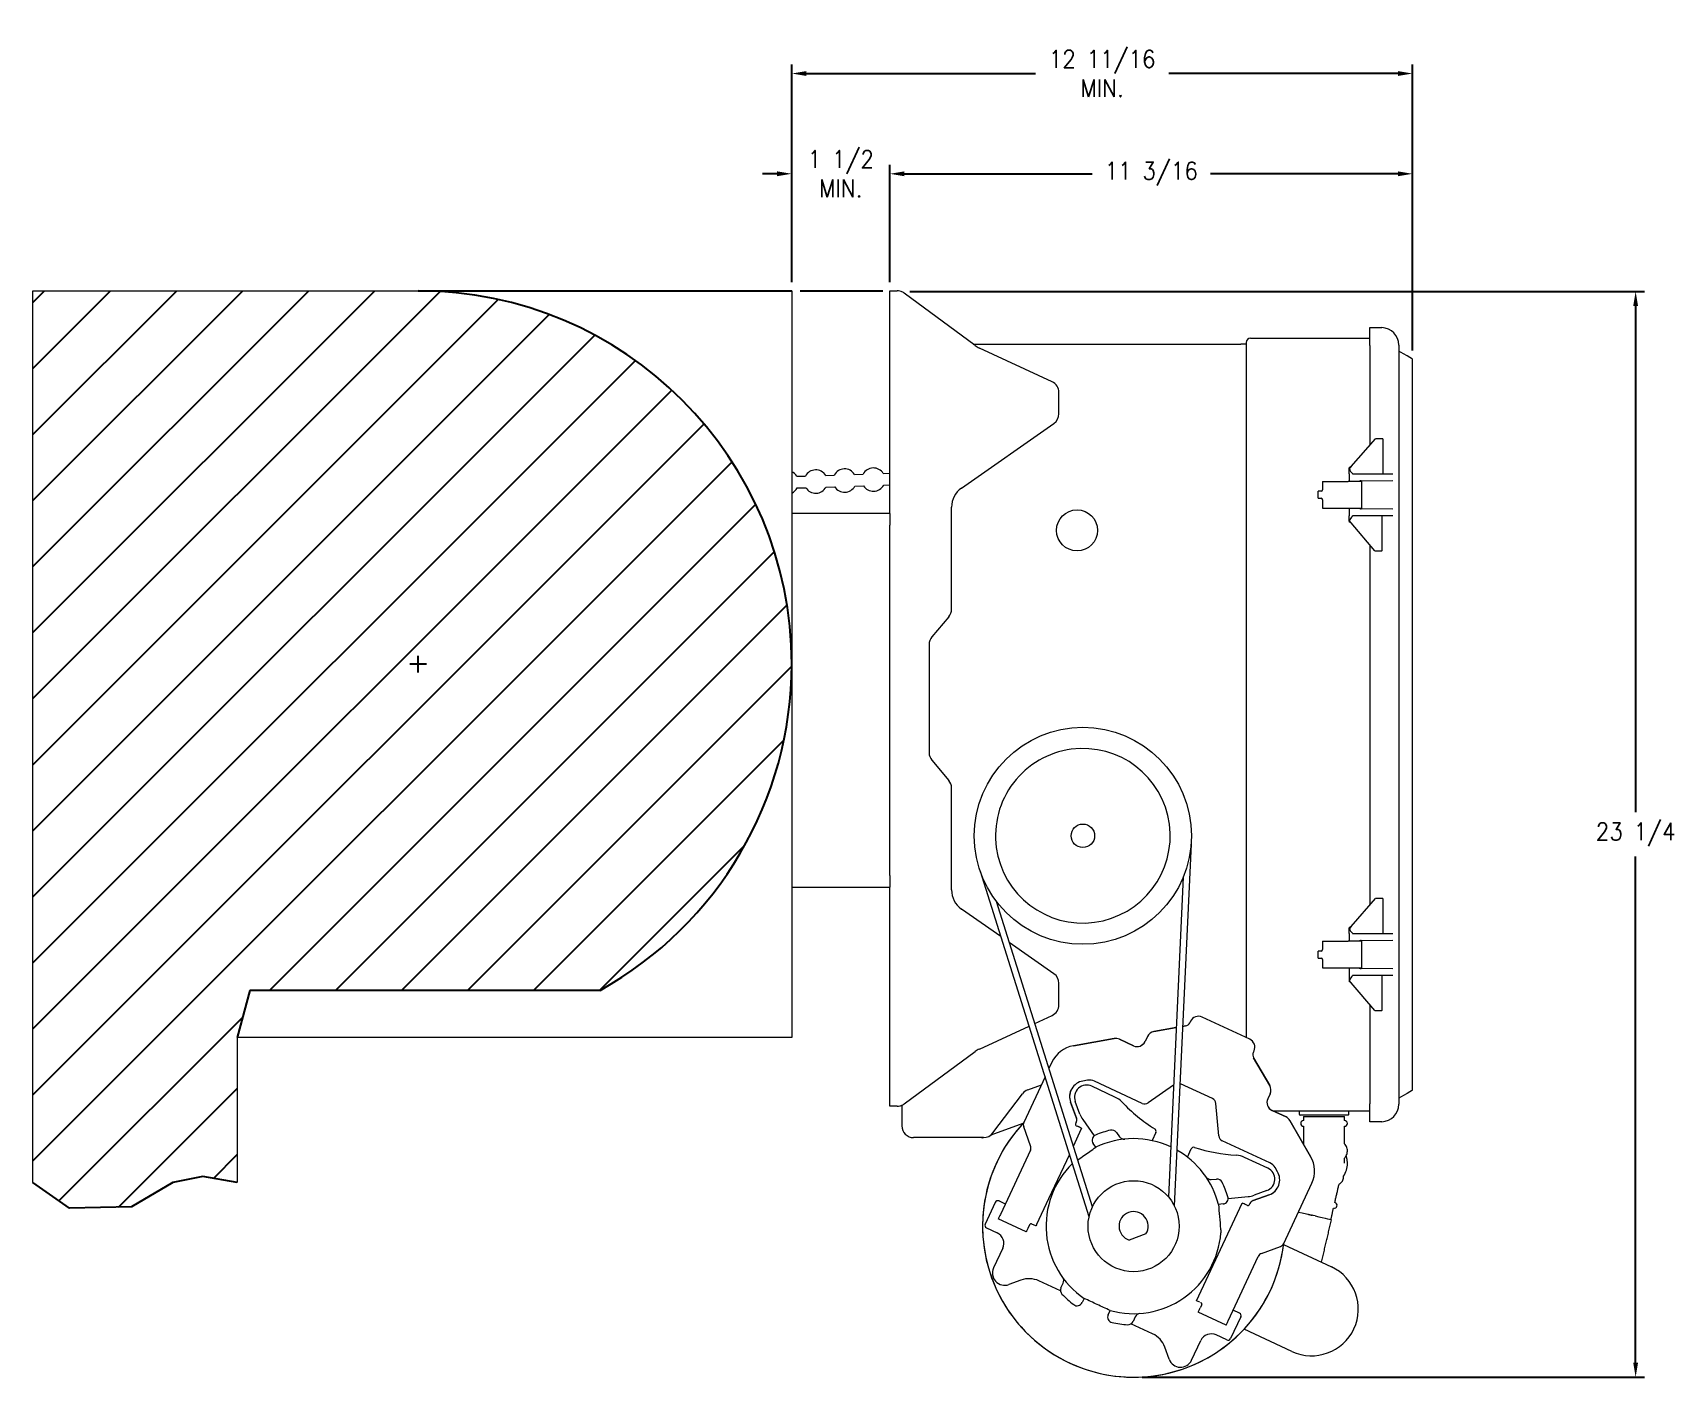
# Model space of a CAD drawing. Extents: x 7.5 to 42.7, y 10.9 to 39.7.
import ezdxf

# ---------------------------------------------------------------- set-up
doc = ezdxf.new("R2010")
doc.units = 0
doc.header["$LTSCALE"] = 0.5
doc.header["$MEASUREMENT"] = 0
doc.layers.get('Defpoints').update_dxf_attribs({"linetype": 'CONTINUOUS'})
doc.layers.add('DIM', color=1, linetype='CONTINUOUS')
doc.layers.add('OBJ', color=3, linetype='CONTINUOUS')
doc.styles.add('ROMANS', font='romans.shx', dxfattribs={"width": 0.9, "height": 0.375})
doc.dimstyles.new('GENIE', dxfattribs={"dimscale": 2, "dimtxt": 0.25, "dimasz": 0.156, "dimexe": 0.095, "dimexo": 0.0925, "dimgap": 0.095, "dimtad": 0, "dimtih": 1, "dimtoh": 1, "dimdec": 5, "dimzin": 4, "dimdsep": 46, "dimlunit": 5, "dimtxsty": 'ROMANS', "dimcen": 0.09, "dimadec": 0, "dimazin": 0, "dimtfac": 1, "dimtdec": 5, "dimtofl": 0, "dimtmove": 0, "dimatfit": 3, "dimfxl": 0, "dimfrac": 2, "dimtolj": 1, "dimtzin": 4, "dimarcsym": 0})

# ---------------------------------------------------------------- blocks, each defined once
blk = doc.blocks.new('*D2')
at = {"layer": 'Defpoints', "color": 0}
for p in [(37.055, 36.638), (25.862, 34.131), (37.055, 32.668)]:
    blk.add_point(p, dxfattribs=at)
at = {"layer": 'DIM', "color": 0, "lineweight": -2}
for p, q in [((25.862, 34.316), (25.862, 36.828)), ((26.174, 36.638), (30.192, 36.638)), ((36.743, 36.638), (32.726, 36.638)), ((37.055, 32.853), (37.055, 36.828))]:
    blk.add_line(p, q, dxfattribs=at)
at = {"layer": 'DIM', "color": 0}
for points in [[(26.174, 36.69), (26.174, 36.586), (25.862, 36.638)], [(36.743, 36.69), (36.743, 36.586), (37.055, 36.638)]]:
    blk.add_solid(points, dxfattribs=at)
at = {"layer": 'DIM', "color": 0, "insert": (31.459, 36.638), "char_height": 0.375, "attachment_point": 5, "style": 'ROMANS'}
blk.add_mtext('\\A1;11 3/16', dxfattribs=at)
blk = doc.blocks.new('*D3')
at = {"layer": 'Defpoints', "color": 0}
for p in [(23.76, 36.638), (23.76, 34.131), (25.862, 34.131)]:
    blk.add_point(p, dxfattribs=at)
at = {"layer": 'DIM', "color": 0, "lineweight": -2}
for p, q in [((23.448, 36.638), (23.136, 36.638)), ((23.76, 34.316), (23.76, 36.828)), ((25.862, 34.316), (25.862, 36.828)), ((26.174, 36.638), (26.486, 36.638))]:
    blk.add_line(p, q, dxfattribs=at)
at = {"layer": 'DIM', "color": 0}
for points in [[(23.448, 36.69), (23.448, 36.586), (23.76, 36.638)], [(26.174, 36.69), (26.174, 36.586), (25.862, 36.638)]]:
    blk.add_solid(points, dxfattribs=at)
at = {"layer": 'DIM', "color": 0, "insert": (24.811, 36.638), "char_height": 0.375, "attachment_point": 5, "style": 'ROMANS'}
blk.add_mtext('\\A1;1 1/2\\PMIN.', dxfattribs=at)
blk = doc.blocks.new('*D4')
at = {"layer": 'Defpoints', "color": 0}
for p in [(37.055, 38.786), (23.76, 34.131), (37.055, 32.668)]:
    blk.add_point(p, dxfattribs=at)
at = {"layer": 'DIM', "color": 0, "lineweight": -2}
for p, q in [((23.76, 34.316), (23.76, 38.976)), ((24.072, 38.786), (28.98, 38.786)), ((36.743, 38.786), (31.835, 38.786)), ((37.055, 32.853), (37.055, 38.976))]:
    blk.add_line(p, q, dxfattribs=at)
at = {"layer": 'DIM', "color": 0}
for points in [[(24.072, 38.838), (24.072, 38.734), (23.76, 38.786)], [(36.743, 38.838), (36.743, 38.734), (37.055, 38.786)]]:
    blk.add_solid(points, dxfattribs=at)
at = {"layer": 'DIM', "color": 0, "insert": (30.407, 38.786), "char_height": 0.375, "attachment_point": 5, "style": 'ROMANS'}
blk.add_mtext('\\A1;12 11/16\\PMIN.', dxfattribs=at)
blk = doc.blocks.new('*D5')
at = {"layer": 'Defpoints', "color": 0}
for p in [(26.102, 34.117), (31.082, 10.857), (41.832, 10.857)]:
    blk.add_point(p, dxfattribs=at)
at = {"layer": 'DIM', "color": 0, "lineweight": -2}
for p, q in [((26.287, 34.117), (42.022, 34.117)), ((41.832, 33.805), (41.832, 22.963)), ((41.832, 11.169), (41.832, 22.012)), ((31.267, 10.857), (42.022, 10.857))]:
    blk.add_line(p, q, dxfattribs=at)
at = {"layer": 'DIM', "color": 0}
for points in [[(41.78, 33.805), (41.884, 33.805), (41.832, 34.117)], [(41.78, 11.169), (41.884, 11.169), (41.832, 10.857)]]:
    blk.add_solid(points, dxfattribs=at)
at = {"layer": 'DIM', "color": 0, "insert": (41.832, 22.487), "char_height": 0.375, "attachment_point": 5, "style": 'ROMANS'}
blk.add_mtext('\\A1;23 1/4', dxfattribs=at)

msp = doc.modelspace()

# ---------------------------------------------------------------- hatches: boundary and pattern name
at = {"layer": 'DIM'}
h = msp.add_hatch(dxfattribs=at)
h.set_pattern_fill('ANSI31', color=256, scale=8, style=0)
h.set_pattern_definition([(45, (25.4799, -44.3176), (-0.707107, 0.707107), [])])
edge = h.paths.add_edge_path()
edge.add_arc((15.75996, 26.131093), 8.000002, 0, 90)
edge.add_line((15.75996, 34.131094), (7.50996, 34.131094))
edge.add_line((7.50996, 34.131094), (7.50996, 15.027539))
edge.add_line((7.50996, 15.027539), (8.292431, 14.475434))
edge.add_line((8.292431, 14.475434), (9.624375, 14.507891))
edge.add_line((9.624375, 14.507891), (10.50996, 15.027539))
edge.add_line((10.50996, 15.027539), (11.151238, 15.157037))
edge.add_line((11.151238, 15.157037), (11.88496, 15.027539))
edge.add_line((11.88496, 15.027539), (11.88496, 18.131091))
edge.add_line((11.88496, 18.131091), (12.156601, 19.144869))
edge.add_line((12.156601, 19.144869), (19.657742, 19.144869))
edge.add_arc((15.75996, 26.131093), 8.000002, 299.158197, 360)

# ---------------------------------------------------------------- linework, layer by layer
for p, q in [((23.938548, 34.131094), (25.70863, 34.131094)), ((15.93996, 26.131093), (15.57996, 26.131093)), ((15.75996, 25.951093), (15.75996, 26.311093))]:
    msp.add_line(p, q, dxfattribs=at)
at = {"layer": 'OBJ', "linetype": 'Continuous', "lineweight": 15}
for p, q in [((7.50996, 15.027539), (7.50996, 34.131094)), ((7.50996, 34.131094), (15.75996, 34.131094)), ((23.75996, 34.131094), (23.75996, 18.131091)), ((25.862488, 29.357743), (25.862488, 34.131094)), ((25.862488, 34.131094), (26.020136, 34.131094)), ((27.691587, 32.956742), (26.168717, 34.082148)), ((33.584788, 33.113943), (33.604788, 33.113943)), ((33.604788, 33.113943), (36.13757, 33.113943)), ((36.13757, 32.961642), (36.13757, 33.347551)), ((36.13757, 33.347551), (36.394114, 33.343074)), ((27.6468, 32.989844), (33.255388, 32.989844)), ((29.337544, 32.183214), (27.778636, 32.905149)), ((33.255388, 32.989844), (33.375388, 32.989844)), ((33.494989, 32.989844), (33.375388, 32.989844)), ((33.494989, 33.023688), (33.494989, 18.132061)), ((36.13757, 32.961642), (36.13757, 30.818812)), ((36.76257, 32.968132), (36.76257, 32.961642)), ((36.76257, 32.961642), (36.76257, 16.711641)), ((29.482488, 31.496236), (29.482488, 31.95636)), ((27.3957, 29.904909), (29.375882, 31.291444)), ((35.740519, 30.363883), (36.262232, 30.961643)), ((36.416724, 30.961643), (36.262232, 30.961643)), ((36.416724, 30.961643), (36.416724, 30.211643)), ((35.740519, 30.363883), (35.698129, 30.336728)), ((35.698129, 30.209465), (35.698129, 30.336728)), ((35.70394, 30.321972), (35.704679, 30.32086)), ((35.70394, 30.321972), (35.704679, 30.321972)), ((35.704679, 30.321972), (35.740944, 30.363883)), ((35.740944, 30.363245), (35.704679, 30.32086)), ((35.704679, 30.32086), (35.704679, 30.321972)), ((35.740519, 30.363883), (35.740944, 30.363883)), ((35.740944, 30.363883), (35.740944, 30.363245)), ((23.870441, 30.157457), (24.054828, 30.163484)), ((23.878607, 29.907591), (24.062997, 29.913618)), ((24.487611, 30.177631), (24.671999, 30.183658)), ((24.495778, 29.927765), (24.680167, 29.933792)), ((25.104781, 30.197805), (25.28917, 30.203833)), ((25.112949, 29.947939), (25.297337, 29.953967)), ((25.721951, 30.21798), (25.862488, 30.222574)), ((25.73012, 29.968114), (25.862488, 29.97244)), ((35.127987, 30.049143), (35.127987, 29.866645)), ((35.127987, 30.049143), (35.617987, 30.049143)), ((35.617987, 30.049143), (35.677988, 30.049143)), ((35.967988, 30.049143), (35.677988, 30.049143)), ((35.769976, 30.220621), (35.769976, 30.211643)), ((35.769976, 30.211643), (35.787987, 30.211643)), ((35.787987, 30.211643), (35.857987, 30.211643)), ((35.857987, 30.211643), (35.905535, 30.211643)), ((35.905535, 30.211643), (36.635213, 30.211643)), ((35.955908, 30.0628), (36.635213, 30.068733)), ((35.036288, 29.686643), (35.036288, 29.83664)), ((35.076289, 29.83664), (35.036288, 29.83664)), ((35.036288, 29.686643), (35.076289, 29.686643)), ((35.097988, 29.83664), (35.076289, 29.83664)), ((35.076289, 29.686643), (35.097988, 29.686643)), ((35.127987, 29.656644), (35.127987, 29.474141)), ((25.862488, 29.357743), (23.75996, 29.357743)), ((25.862488, 29.357743), (25.862488, 29.107741)), ((27.182488, 27.309127), (27.182488, 29.495331)), ((35.127987, 29.474141), (35.617987, 29.474141)), ((35.617987, 29.474141), (35.677988, 29.474141)), ((35.677988, 29.474141), (35.967988, 29.474141)), ((35.698129, 29.186175), (35.698129, 29.313823)), ((35.698129, 29.186175), (35.740519, 29.158419)), ((35.740944, 29.158419), (35.704315, 29.201691)), ((35.771077, 29.303277), (35.771077, 29.311641)), ((35.787987, 29.311641), (35.771077, 29.311641)), ((35.857987, 29.311641), (35.787987, 29.311641)), ((35.905535, 29.311641), (35.857987, 29.311641)), ((36.635213, 29.311641), (35.905535, 29.311641)), ((36.635213, 29.454556), (35.955908, 29.460484)), ((36.405078, 28.561641), (36.405078, 29.311641)), ((25.862488, 21.607741), (25.862488, 29.107741)), ((35.740519, 29.158419), (35.740944, 29.158419)), ((36.246124, 28.561641), (35.740944, 29.158419)), ((36.13757, 28.68988), (36.13757, 20.968812)), ((36.246124, 28.561641), (36.398883, 28.561641)), ((36.405078, 28.561641), (36.398883, 28.561641)), ((27.123999, 27.148429), (26.760977, 26.715798)), ((26.702488, 26.5551), (26.702488, 24.237084)), ((26.760977, 24.076387), (27.123999, 23.643755)), ((27.182488, 21.296853), (27.182488, 23.483058)), ((32.313151, 22.277861), (31.953094, 14.530102)), ((25.862488, 21.607741), (25.862488, 21.357744)), ((30.127662, 14.29289), (27.799357, 21.691295)), ((32.145181, 21.571565), (31.826838, 14.721419)), ((23.75996, 21.357744), (25.862488, 21.357744)), ((25.862488, 16.661095), (25.862488, 21.357744)), ((35.740519, 20.513883), (36.262228, 21.111642)), ((36.416724, 21.111642), (36.262228, 21.111642)), ((36.416724, 21.111642), (36.416724, 20.361642)), ((28.23799, 20.297499), (27.3957, 20.887275)), ((30.200826, 14.510118), (28.142267, 21.051385)), ((35.740519, 20.513883), (35.698129, 20.486732)), ((35.698129, 20.359464), (35.698129, 20.486732)), ((35.70394, 20.471972), (35.704679, 20.470859)), ((35.70394, 20.471972), (35.704679, 20.471972)), ((35.704679, 20.471972), (35.740944, 20.513883)), ((35.740944, 20.513244), (35.704679, 20.470859)), ((35.704679, 20.470859), (35.704679, 20.471972)), ((35.740519, 20.513883), (35.740944, 20.513883)), ((35.740944, 20.513883), (35.740944, 20.513244)), ((29.375882, 19.50074), (28.419517, 20.170391)), ((35.127987, 20.199142), (35.127987, 20.016644)), ((35.127987, 20.199142), (35.617987, 20.199142)), ((35.617987, 20.199142), (35.677988, 20.199142)), ((35.967988, 20.199142), (35.677988, 20.199142)), ((35.769976, 20.37062), (35.769976, 20.361642)), ((35.769976, 20.361642), (35.787987, 20.361642)), ((35.787987, 20.361642), (35.857987, 20.361642)), ((35.857987, 20.361642), (35.905535, 20.361642)), ((35.905535, 20.361642), (36.635213, 20.361642)), ((35.955908, 20.212804), (36.635213, 20.218732)), ((35.036288, 19.836642), (35.036288, 19.986644)), ((35.076289, 19.986644), (35.036288, 19.986644)), ((35.036288, 19.836642), (35.076289, 19.836642)), ((35.097988, 19.986644), (35.076289, 19.986644)), ((35.076289, 19.836642), (35.097988, 19.836642)), ((35.127987, 19.806643), (35.127987, 19.62414)), ((35.127987, 19.62414), (35.617987, 19.62414)), ((35.617987, 19.62414), (35.677988, 19.62414)), ((35.677988, 19.62414), (35.967988, 19.62414)), ((35.698153, 19.463822), (35.698153, 19.336437)), ((35.740944, 19.308419), (35.698153, 19.336437)), ((35.740944, 19.308419), (35.704315, 19.351691)), ((35.771077, 19.453277), (35.771077, 19.461645)), ((35.787987, 19.461645), (35.771077, 19.461645)), ((35.857987, 19.461645), (35.787987, 19.461645)), ((35.905535, 19.461645), (35.857987, 19.461645)), ((36.635213, 19.461645), (35.905535, 19.461645)), ((36.635213, 19.604555), (35.955908, 19.610483)), ((36.405078, 18.711645), (36.405078, 19.461645)), ((29.482488, 18.835824), (29.482488, 19.295949)), ((36.246124, 18.711645), (35.740944, 19.308419)), ((36.13757, 18.839879), (36.13757, 16.711641)), ((36.246124, 18.711645), (36.398883, 18.711645)), ((36.405078, 18.711645), (36.398883, 18.711645)), ((27.778636, 17.88704), (28.841647, 18.379318)), ((28.965172, 18.436525), (29.337544, 18.60897)), ((31.995292, 18.346231), (31.514425, 18.261442)), ((31.514437, 18.261465), (31.995294, 18.346254)), ((32.195523, 18.381538), (32.131554, 18.37026)), ((32.131556, 18.370279), (32.195535, 18.381562)), ((32.300906, 18.481407), (32.287106, 18.451811)), ((32.300906, 18.481407), (32.300918, 18.48143)), ((33.569434, 18.097318), (32.550743, 18.572339)), ((33.569446, 18.097341), (32.550755, 18.572367)), ((11.88496, 18.131091), (11.88496, 15.027539)), ((23.75996, 18.131091), (11.88496, 18.131091)), ((30.665797, 18.111806), (29.790848, 17.957529)), ((29.79086, 17.957552), (30.665809, 18.11183)), ((31.076867, 17.957637), (30.777895, 18.097046)), ((30.777907, 18.097074), (31.076879, 17.95766)), ((31.376685, 18.155749), (31.326706, 18.048569)), ((31.376685, 18.155749), (31.376696, 18.155773)), ((26.168717, 16.710036), (27.691587, 17.835442)), ((29.332935, 17.606162), (29.269382, 17.469869)), ((29.332935, 17.606162), (29.332947, 17.606185)), ((33.646568, 17.817885), (33.660368, 17.847481)), ((33.997405, 17.10361), (33.651601, 17.702557)), ((33.651613, 17.70258), (33.997416, 17.103633)), ((33.66038, 17.847504), (33.660368, 17.847481)), ((29.184882, 17.288661), (28.731692, 16.316791)), ((28.069988, 16.089843), (28.699931, 16.929766)), ((28.81569, 17.015146), (29.105749, 17.118957)), ((30.096922, 17.218778), (29.994687, 17.201817)), ((30.68295, 16.859142), (30.186179, 17.090788)), ((31.266653, 16.721624), (30.243497, 17.198729)), ((31.938097, 17.115475), (31.391177, 16.732517)), ((32.074817, 17.149351), (32.087956, 17.144108)), ((32.77282, 16.824754), (32.087956, 17.144108)), ((34.004977, 16.930156), (33.954998, 16.822975)), ((34.004989, 16.930184), (34.004977, 16.930156)), ((26.020136, 16.661095), (25.862488, 16.661095)), ((26.119988, 16.6819), (26.119988, 16.239845)), ((29.730842, 16.750117), (29.856109, 16.405949)), ((29.856121, 16.405973), (29.730854, 16.75014)), ((29.931419, 16.493014), (29.831977, 16.766224)), ((32.905403, 16.026423), (32.844517, 16.722356)), ((34.045933, 16.573138), (34.344904, 16.433724)), ((34.344916, 16.433748), (34.045942, 16.573161)), ((36.13757, 16.559344), (34.075578, 16.559344)), ((35.686567, 16.559344), (35.686567, 16.489344)), ((35.784788, 16.559344), (35.689989, 16.559344)), ((36.13757, 16.325732), (36.13757, 16.711641)), ((36.76257, 16.711641), (36.76257, 16.705155)), ((28.712303, 16.294845), (28.027263, 16.04551)), ((28.712303, 16.294845), (28.027263, 16.04551)), ((28.874937, 15.816187), (28.72752, 16.221212)), ((29.851936, 16.310366), (29.840009, 16.284788)), ((29.851947, 16.310394), (29.851936, 16.310366)), ((29.854519, 16.244923), (29.881709, 16.232242)), ((29.854531, 16.244946), (29.88172, 16.232265)), ((29.967779, 16.19203), (29.967804, 16.192086)), ((29.991688, 16.377236), (30.237539, 16.026127)), ((34.872488, 15.58792), (34.428264, 16.357336)), ((34.428276, 16.357364), (34.872499, 15.587944)), ((34.665936, 16.469341), (34.649989, 16.469341)), ((35.667069, 16.469341), (34.665936, 16.469341)), ((34.722488, 16.439342), (35.597489, 16.439342)), ((36.394114, 16.330209), (36.13757, 16.325732)), ((27.869988, 15.989843), (26.369988, 15.989843)), ((27.823631, 15.989219), (27.820084, 15.989843)), ((27.823631, 15.989219), (27.820084, 15.989843)), ((29.954567, 16.163696), (29.790897, 15.812709)), ((30.272832, 15.783944), (30.216023, 15.865077)), ((30.714477, 16.101177), (30.779599, 16.008175)), ((31.476004, 15.925555), (31.476846, 15.927441)), ((31.557329, 16.100041), (31.476846, 15.927441)), ((34.000258, 15.446925), (32.9771, 15.924029)), ((34.722488, 16.039343), (34.722488, 15.847773)), ((28.870763, 15.720604), (28.228301, 14.34284)), ((29.706397, 15.631497), (29.26131, 14.677006)), ((32.233612, 15.574554), (32.232708, 15.5727)), ((32.233612, 15.574554), (32.314097, 15.747154)), ((33.954414, 15.333634), (33.457642, 15.56528)), ((35.597489, 15.440715), (35.597489, 15.552974)), ((34.162554, 15.258311), (34.109834, 15.34753)), ((32.74364, 15.092324), (32.856743, 15.102222)), ((33.641959, 14.640577), (33.986129, 14.765845)), ((33.986141, 14.765869), (33.641971, 14.640601)), ((33.933459, 14.853671), (33.660249, 14.754234)), ((34.296423, 13.721915), (34.897665, 15.011285)), ((34.897676, 15.011309), (34.897665, 15.011285)), ((28.120099, 14.60297), (27.902451, 14.136223)), ((28.199834, 14.631993), (28.333968, 14.569446)), ((29.26131, 14.677006), (29.004251, 14.125738)), ((32.429582, 12.494017), (33.406335, 14.588674)), ((32.996279, 14.56862), (32.897612, 14.559989)), ((33.10582, 14.688622), (33.532817, 14.725981)), ((33.40631, 14.588618), (33.406335, 14.588674)), ((33.519629, 14.535851), (33.492438, 14.548532)), ((33.51964, 14.535879), (33.49245, 14.548556)), ((33.571424, 14.575941), (33.559496, 14.550363)), ((33.571424, 14.575941), (33.571435, 14.575969)), ((28.782528, 13.969692), (28.184365, 14.248623)), ((28.856049, 14.127353), (28.826465, 14.063914)), ((28.895916, 14.141865), (28.904978, 14.137641)), ((28.991049, 14.097429), (28.904978, 14.137641)), ((34.781332, 14.354878), (34.812146, 14.347763)), ((34.92746, 14.321016), (34.903099, 14.326644)), ((34.927486, 14.321134), (34.903128, 14.326756)), ((34.927486, 14.321134), (34.927462, 14.32103)), ((34.971333, 14.31101), (34.927486, 14.321134)), ((27.931472, 14.056484), (28.159051, 13.950365)), ((31.346641, 13.926513), (30.985651, 13.795125)), ((31.346641, 13.926513), (30.985651, 13.795125)), ((28.279973, 13.618132), (28.083501, 13.196793)), ((33.107864, 12.067463), (33.750325, 13.445227)), ((33.82086, 13.509863), (34.225887, 13.657279)), ((34.292767, 13.698551), (35.315479, 13.221653)), ((34.292767, 13.698551), (35.315479, 13.221653)), ((28.669459, 12.937733), (28.408066, 12.842596)), ((29.515542, 12.704782), (29.051778, 12.921039)), ((29.525912, 12.769949), (29.573895, 12.872849)), ((30.021467, 12.546089), (29.979609, 12.456325)), ((32.497555, 12.462318), (32.429582, 12.494017)), ((32.539283, 12.409833), (32.509701, 12.346394)), ((32.524773, 12.449703), (32.515708, 12.453927)), ((30.536989, 12.196416), (30.578847, 12.28618)), ((31.48938, 11.784369), (31.025616, 12.000626)), ((31.116852, 12.153355), (31.068869, 12.050455)), ((33.063928, 11.973246), (32.465765, 12.252172)), ((33.376683, 12.151783), (33.159035, 11.685036)), ((33.347662, 12.231522), (33.213528, 12.294069)), ((32.323016, 11.219876), (32.519489, 11.641215)), ((33.079301, 11.656013), (32.851721, 11.762137)), ((34.470243, 11.409034), (33.447531, 11.885937)), ((34.470243, 11.409034), (33.447531, 11.885937)), ((31.843056, 11.240831), (31.747916, 11.502224))]:
    msp.add_line(p, q, dxfattribs=at)
at = {"layer": 'OBJ'}
for p, q in [((15.75996, 34.131094), (23.75996, 34.131094)), ((12.156601, 19.144869), (11.88496, 18.131091)), ((19.657742, 19.144869), (12.156601, 19.144869))]:
    msp.add_line(p, q, dxfattribs=at)
at = {"layer": 'OBJ', "linetype": 'Continuous', "lineweight": 15, "flags": 128}
for points in [[(37.054982, 32.667819), (37.05256, 32.669217), (37.033193, 32.680397), (36.994474, 32.702751), (36.93643, 32.736266), (36.859108, 32.780903), (36.76257, 32.836641)], [(37.054982, 17.005469), (37.05256, 17.00407), (37.033193, 16.992886), (36.994474, 16.970532), (36.93643, 16.937022), (36.859108, 16.89238), (36.76257, 16.836642)], [(29.967779, 16.19203), (29.967524, 16.191485), (29.966771, 16.189871), (29.965549, 16.187252), (29.963907, 16.183727), (29.961905, 16.179433), (29.95962, 16.174538), (29.957144, 16.169225), (29.954567, 16.163696)], [(35.659987, 15.43934), (35.652797, 15.523843), (35.632494, 15.602859)], [(35.462513, 14.913975), (35.466997, 14.9334), (35.471472, 14.952783), (35.475931, 14.972092), (35.480361, 14.991282), (35.481035, 14.994206)], [(28.228301, 14.34284), (28.219727, 14.324452), (28.211483, 14.306772), (28.203886, 14.290482), (28.197227, 14.276205), (28.191764, 14.264486), (28.187705, 14.25578), (28.185207, 14.250425), (28.184365, 14.248623)], [(28.826465, 14.063914), (28.81789, 14.045526), (28.809646, 14.027846), (28.802049, 14.011556), (28.79539, 13.997274), (28.789927, 13.98556), (28.785868, 13.976854), (28.78337, 13.971499), (28.782528, 13.969692)], [(29.004251, 14.125738), (29.001674, 14.120214), (28.999197, 14.114902), (28.996914, 14.110007), (28.994913, 14.105717), (28.993272, 14.102197), (28.992053, 14.099578), (28.991302, 14.097968), (28.991049, 14.097429)], [(34.610021, 14.394429), (34.612874, 14.393767), (34.694455, 14.374933), (34.781332, 14.354878)], [(34.812146, 14.347763), (34.823438, 14.345154), (34.834763, 14.34254), (34.846116, 14.339921), (34.85749, 14.337293), (34.868883, 14.334664), (34.88029, 14.332032), (34.891707, 14.329394), (34.903128, 14.326756)], [(34.971333, 14.31101), (35.047352, 14.293462), (35.117648, 14.277233), (35.179996, 14.262839), (35.232422, 14.250735), (35.273268, 14.241306), (35.301237, 14.234848), (35.315449, 14.231567), (35.317234, 14.231154)], [(32.465765, 12.252172), (32.466605, 12.253974), (32.469104, 12.259334), (32.473161, 12.268035), (32.478627, 12.279754), (32.485284, 12.294031), (32.49288, 12.310326), (32.501126, 12.328006), (32.509701, 12.346394)], [(33.063928, 11.973246), (33.064768, 11.975048), (33.067267, 11.980403), (33.071324, 11.989109), (33.07679, 12.000828), (33.083447, 12.015105), (33.091043, 12.031395), (33.099289, 12.049075), (33.107864, 12.067463)]]:
    msp.add_lwpolyline(points, dxfattribs=at)
at = {"layer": 'OBJ'}
msp.add_lwpolyline([(11.88496, 15.027539), (11.151238, 15.157037), (10.50996, 15.027539), (9.624375, 14.507891), (8.292431, 14.475434), (7.50996, 15.027539)], dxfattribs=at)
at = {"layer": 'OBJ', "linetype": 'Continuous', "lineweight": 15}
for centre, radius in [((29.869988, 28.998843), 0.4395), ((29.994988, 22.456036), 2.325), ((29.994988, 22.456036), 0.252), ((31.081837, 14.092454), 0.975)]:
    msp.add_circle(centre, radius, dxfattribs=at)
at = {"layer": 'OBJ'}
for start, end in [(0, 90), (299.158197, 0)]:
    msp.add_arc((15.75996, 26.131093), 8.000002, start, end, dxfattribs=at)
at = {"layer": 'OBJ', "linetype": 'Continuous', "lineweight": 15}
for centre, radius, start, end in [((26.020136, 33.881093), 0.25, 53.5355077, 70.7672116), ((33.584788, 33.024143), 0.0898, 90, 180), ((36.38757, 32.968131), 0.375, 0, 89), ((27.98875, 33.358857), 0.5, 233.5355077, 245.1511188), ((29.232488, 31.956361), 0.25, 0, 65.1511188), ((29.232488, 31.496234), 0.25, 305, 0), ((23.658133, 30.025452), 0.25, 31.8717728, 65.9642478), ((24.275303, 30.045625), 0.25, 31.8719976, 151.8724894), ((24.892474, 30.065799), 0.25, 31.8722223, 151.8722647), ((25.509644, 30.085972), 0.25, 31.872447, 151.8720399), ((23.658133, 30.025452), 0.25, 294.0357522, 331.8719123), ((24.275303, 30.045625), 0.25, 211.8723499, 331.872137), ((24.892474, 30.065799), 0.25, 211.8721252, 331.8723618), ((25.509644, 30.085972), 0.25, 211.8719005, 331.8725865), ((27.682488, 29.495332), 0.5, 125, 180), ((35.097988, 29.866643), 0.03, 270, 0), ((35.097988, 29.656643), 0.03, 0, 90), ((26.932488, 27.309127), 0.25, 320, 0), ((26.952488, 26.5551), 0.25, 140, 180), ((29.994988, 22.456036), 1.870092, 97.6087443, 187.6087443), ((29.994988, 22.456036), 1.870092, 7.6087443, 97.6087443), ((26.952488, 24.237085), 0.25, 180, 220), ((26.932488, 23.483058), 0.25, 0, 40), ((29.994988, 22.456036), 1.870092, 277.6087443, 7.6087443), ((29.994988, 22.456036), 1.870092, 187.6087443, 277.6087443), ((27.682488, 21.296853), 0.5, 180, 235), ((35.097988, 20.016643), 0.03, 270, 0), ((35.097988, 19.806643), 0.03, 0, 90), ((29.232488, 19.295951), 0.25, 0, 55), ((29.232488, 18.835824), 0.25, 294.8488812, 0), ((32.173819, 18.504638), 0.124999, 279.9994432, 334.9996875), ((32.173823, 18.504671), 0.125009, 280.0019008, 334.99723), ((32.471291, 18.401955), 0.187999, 64.9995939, 154.9999737), ((32.471304, 18.401983), 0.187998, 65.0000773, 155.0013911), ((29.89938, 17.342019), 0.625005, 100.0001465, 154.9995817), ((29.899392, 17.342042), 0.625005, 100.0001465, 154.9995817), ((30.698442, 17.926684), 0.187978, 64.9967104, 100.0008703), ((30.698453, 17.926651), 0.188034, 65.0045255, 99.9977712), ((31.156323, 18.128016), 0.187995, 244.9983254, 335.0010692), ((31.156331, 18.12805), 0.188003, 245.0006521, 334.9987425), ((31.547074, 18.076293), 0.188005, 100.0007655, 154.9994899), ((31.547086, 18.076317), 0.188005, 100.0007655, 154.9994899), ((33.489982, 17.926932), 0.188, 335.0003425, 65.0001755), ((33.489994, 17.926955), 0.188, 335.0004103, 65.0001077), ((27.98875, 17.433328), 0.5, 114.8488812, 126.4644923), ((33.759857, 17.765056), 0.125001, 154.999266, 209.9989637), ((33.759869, 17.765079), 0.125001, 154.999266, 209.9989637), ((30.137846, 16.972156), 0.249995, 65.0003297, 99.4215708), ((28.899931, 16.779767), 0.25, 109.6920212, 143.1301024), ((30.050337, 16.866403), 0.339999, 99.4202411, 199.999911), ((30.050355, 16.866428), 0.340006, 155.0002482, 199.9998638), ((30.076298, 16.85515), 0.26, 65, 200), ((33.834591, 17.009609), 0.188001, 334.9996178, 30.0000073), ((33.834616, 17.009636), 0.187988, 334.9985124, 30.0012479), ((26.020136, 16.911093), 0.25, 289.2327884, 306.4644923), ((30.471641, 16.405988), 0.5, 43.6251249, 65), ((33.511892, 19.303723), 3.7, 223.6251249, 237.7040393), ((31.319481, 16.834916), 0.125004, 245.0003153, 304.998429), ((32.719984, 16.71146), 0.125008, 5.000261, 64.9975255), ((34.125383, 16.743523), 0.187998, 154.9998695, 245.0006485), ((34.125396, 16.743547), 0.188, 155.0001008, 244.9994668), ((36.38757, 16.705154), 0.375, 271, 0), ((26.369988, 16.239843), 0.25, 180, 270), ((31.081837, 14.092454), 3.235, 136.6200736, 353.3799264), ((31.081837, 14.092454), 3.235, 136.6200736, 200), ((28.844981, 16.263965), 0.125, 155.0006876, 200.0001835), ((29.867191, 16.272109), 0.029994, 154.9932292, 245.0089964), ((29.867209, 16.272136), 0.03, 154.9974321, 245.0004579), ((29.738643, 16.363196), 0.125005, 334.9999058, 19.9998064), ((29.738665, 16.363221), 0.124994, 334.9988588, 20.0006083), ((4.687233, -37.859401), 59.671354, 64.93390687, 65.02512404), ((30.401265, 16.664024), 0.5, 200, 215), ((31.502951, 16.125397), 0.06, 335, 57.7040393), ((34.265463, 16.263355), 0.18798, 29.9969817, 65.0009708), ((34.265457, 16.263353), 0.188011, 30.0021976, 64.9992618), ((34.649988, 16.489343), 0.02, 180, 270), ((34.722488, 16.294343), 0.0625, 90, 270), ((35.597488, 16.294343), 0.0625, 270, 90), ((27.845337, 16.112318), 0.125, 260, 281.5351772), ((27.845337, 16.112318), 0.125, 260, 281.5351772), ((27.869988, 16.239843), 0.25, 270, 323.1301024), ((28.757465, 15.773434), 0.12501, 335.0008062, 19.998906), ((30.31432, 15.933905), 0.12, 112.6263749, 215), ((31.081837, 14.092454), 2.115, 103.4980788, 112.6263749), ((31.081837, 14.092454), 1.875, 64.9229413, 115.6332111), ((30.616179, 16.032347), 0.12, 35, 103.4980788), ((30.877897, 16.077002), 0.12, 215, 275.8673529), ((33.029932, 16.037321), 0.125005, 185.0017683, 244.9984859), ((31.081837, 14.092454), 1.875, 14.3667889, 60.381489), ((32.368475, 15.721797), 0.06, 72.2959607, 155), ((33.511892, 19.303723), 3.7, 252.2959607, 266.3748751), ((33.246334, 15.112127), 0.5, 65, 86.3748751), ((34.331229, 15.275421), 0.624993, 334.9998163, 30.0003158), ((34.331237, 15.275444), 0.624997, 334.9999695, 30.0001626), ((31.081837, 14.092454), 1.875, 134.3667889, 235.6332111), ((32.73318, 15.211869), 0.12, 214.1326471, 275), ((33.844534, 15.097993), 0.26, 290, 65), ((33.869843, 15.085339), 0.339998, 289.9999223, 30.5801185), ((33.894562, 15.220303), 0.250058, 30.5833752, 64.9956734), ((35.193085, 15.435139), 0.466922, 324.6758494, 0.5158554), ((32.867201, 14.982678), 0.12, 26.5019212, 95), ((31.081837, 14.092454), 2.115, 17.3736251, 26.5019212), ((33.869855, 15.085361), 0.339996, 290.0000148, 335.0004391), ((28.174477, 14.577613), 0.06, 65, 155), ((32.985821, 14.688164), 0.12, 275, 17.3736251), ((4.51359, -47.542824), 68.520901, 64.980922, 65.06035993), ((33.532305, 14.563043), 0.030002, 245.0055679, 334.9974678), ((33.532321, 14.563066), 0.029999, 244.9953516, 334.9957718), ((33.489238, 15.224079), 0.5, 275, 290), ((33.684709, 14.523121), 0.124994, 109.9996778, 155.0022236), ((33.684725, 14.523136), 0.125003, 110.0001626, 154.9975942), ((35.375501, 14.537086), 0.0625, 257, 77), ((27.956829, 14.110864), 0.06, 155, 245), ((28.883235, 14.114683), 0.029994, 64.9899571, 155.0130786), ((31.081837, 14.092454), 0.3125, 327.9264894, 252.0735106), ((31.081837, 14.092454), 0.3125, 327.9264894, 252.0735106), ((31.081837, 14.092454), 3.235, 200, 353.3799264), ((28.053397, 13.723787), 0.25, 335, 65), ((31.081837, 14.092454), 1.875, 254.3667889, 355.6332111), ((34.18313, 13.774743), 0.125004, 290.0016224, 335.000279), ((33.863617, 13.392399), 0.125004, 110.0016224, 155.000279), ((28.319141, 13.086914), 0.26, 155, 290), ((34.892861, 12.315344), 1, 245, 65), ((34.892861, 12.315344), 1, 245, 65), ((28.840469, 12.467887), 0.5, 65, 110), ((29.634669, 12.719235), 0.12, 155, 223.4980788), ((29.465138, 12.923562), 0.12, 335, 35.8673529), ((31.081837, 14.092454), 2.115, 223.4980788, 232.6263749), ((29.870852, 12.507039), 0.12, 232.6263749, 335), ((32.512091, 12.422513), 0.030002, 335.0001663, 64.9947458), ((30.645745, 12.1457), 0.12, 155, 257.3736251), ((31.081837, 14.092454), 2.115, 257.3736251, 266.5019212), ((30.960112, 12.101171), 0.12, 266.5019212, 335), ((31.225608, 12.102641), 0.12, 94.1326471, 155), ((33.322306, 12.177141), 0.06, 335, 65), ((31.278071, 11.331215), 0.5, 20, 65), ((32.746066, 11.535559), 0.25, 65, 155), ((33.104657, 11.710392), 0.06, 245, 335), ((32.087376, 11.329757), 0.26, 200, 335)]:
    msp.add_arc(centre, radius, start, end, dxfattribs=at)
for centre, major_axis, ratio, start_param, end_param in [((35.822988, 30.420125), (0.119454, 0.097673), 0.376987731, 2.890123371, 3.152393559), ((35.822988, 30.369867), (-0.005018, 0.16614), 0.75177169, 1.840447643, 2.663481335), ((35.822988, 29.100932), (0.119099, -0.100267), 0.378514433, 3.130582869, 3.402545208), ((35.822988, 29.151726), (0.004885, 0.167921), 0.743829861, 0.467349965, 1.290383657), ((35.822988, 20.570125), (0.119454, 0.097673), 0.376987731, 2.890123371, 3.152393559), ((35.822988, 20.519867), (-0.005018, 0.16614), 0.75177169, 1.840447643, 2.663481335), ((35.822988, 19.250932), (0.119099, -0.100267), 0.378514433, 3.130582869, 3.398753308), ((35.822988, 19.301726), (0.004885, 0.167921), 0.743829861, 0.467349965, 1.290383657)]:
    msp.add_ellipse(centre, major_axis=major_axis, ratio=ratio, start_param=start_param, end_param=end_param, dxfattribs=at)
for points, knots in [([(26.102488, 34.117141), (26.083051, 34.122562), (26.055332, 34.130294), (26.028233, 34.13091), (26.020136, 34.131094)], [0, 0, 0, 0, 0.701222195, 1, 1, 1, 1]), ([(35.955908, 30.0628), (35.947151, 30.06136), (35.932576, 30.058962), (35.9189, 30.051945), (35.91344, 30.049143)], [0, 0, 0, 0, 0.600767191, 1, 1, 1, 1]), ([(35.905535, 29.477825), (35.905639, 29.477774), (35.90866, 29.476274), (35.917191, 29.472028), (35.93352, 29.464087), (35.947664, 29.461811), (35.955908, 29.460484)], [0, 0, 0, 0, 0.0063587223, 0.1846713371, 0.5248012744, 1, 1, 1, 1]), ([(35.955908, 20.212804), (35.947151, 20.211364), (35.932575, 20.208968), (35.9189, 20.201946), (35.91344, 20.199142)], [0, 0, 0, 0, 0.6007512879, 1, 1, 1, 1]), ([(35.905535, 19.627824), (35.905639, 19.627773), (35.90866, 19.626274), (35.917193, 19.622036), (35.933518, 19.614083), (35.947663, 19.611808), (35.955908, 19.610483)], [0, 0, 0, 0, 0.006358737, 0.184648218, 0.524800177, 1, 1, 1, 1]), ([(26.020136, 16.661095), (26.03951, 16.662195), (26.067139, 16.663763), (26.094356, 16.672452), (26.102488, 16.675048)], [0, 0, 0, 0, 0.701211359, 1, 1, 1, 1]), ([(35.686567, 16.489344), (35.686356, 16.487118), (35.685934, 16.482668), (35.682648, 16.476736), (35.677797, 16.47219), (35.672393, 16.469824), (35.668694, 16.469364), (35.667167, 16.469343), (35.667069, 16.469341)], [0, 0, 0, 0, 0.210911121, 0.421699176, 0.633717874, 0.848682626, 0.990312854, 1, 1, 1, 1]), ([(35.597489, 15.553462), (35.598827, 15.55495), (35.613373, 15.571452), (35.635318, 15.60301), (35.655083, 15.65215), (35.662124, 15.702031), (35.656405, 15.752506), (35.638052, 15.799825), (35.617906, 15.833978), (35.601218, 15.850636), (35.597489, 15.854358)], [0.6214896526, 0.6214896526, 0.6214896526, 0.6214896526, 0.6279770652, 0.6929950713, 0.749160417, 0.8090824234, 0.8671078595, 0.9246281173, 0.9831589562, 1, 1, 1, 1]), ([(29.885214, 15.513001), (29.929271, 15.543851), (30.057746, 15.633812), (30.186256, 15.723795), (30.270697, 15.782921)], [0, 0, 0, 0, 0.3429220026, 1, 1, 1, 1]), ([(35.480536, 14.99204), (35.489555, 14.997462), (35.51123, 15.012334), (35.540106, 15.040474), (35.563761, 15.078966), (35.576667, 15.121537), (35.574892, 15.151052), (35.574044, 15.165164)], [0.5582359896, 0.5582359896, 0.5582359896, 0.5582359896, 0.621553052, 0.7188201344, 0.8110460599, 0.9096599865, 1, 1, 1, 1]), ([(32.898201, 14.557694), (32.905787, 14.470981), (32.921112, 14.295814), (32.938994, 14.091445), (32.949044, 13.97656), (32.951395, 13.949689)], [0, 0, 0, 0, 0.42890125, 0.866418906, 1, 1, 1, 1]), ([(30.576566, 12.286818), (30.485608, 12.329232), (30.301252, 12.4152), (30.116845, 12.501188), (30.023421, 12.544751)], [0, 0, 0, 0, 0.49338059, 1, 1, 1, 1])]:
    msp.add_open_spline(points, degree=3, knots=knots, dxfattribs=at)
for points, degree in [([(37.054982, 17.005469), (37.054982, 32.667819)], 1), ([(35.697988, 30.20946), (35.697988, 30.049143)], 1), ([(35.967988, 29.474141), (35.967988, 30.049143)], 1), ([(35.697988, 29.474141), (35.697988, 29.313823)], 1), ([(35.697988, 20.35946), (35.697988, 20.199142)], 1), ([(35.967988, 19.62414), (35.967988, 20.199142)], 1), ([(35.697988, 19.62414), (35.697988, 19.463822)], 1), ([(34.629988, 16.559344), (34.629988, 16.489344)], 1), ([(34.722488, 16.439342), (34.722488, 16.356844)], 1), ([(34.722488, 16.231843), (34.722488, 16.039343)], 1), ([(35.597489, 16.356844), (35.597489, 16.439342)], 1), ([(35.597489, 15.854358), (35.597489, 16.231843)], 1), ([(34.934293, 15.430953), (34.935118, 15.430708), (34.935942, 15.430462), (34.936767, 15.430217)], 3), ([(35.38956, 14.597986), (35.462513, 14.913975)], 1), ([(35.305497, 14.233862), (35.36144, 14.476186)], 1), ([(34.812146, 14.347763), (34.903099, 14.326644)], 1), ([(35.106654, 13.319029), (35.317234, 14.231154)], 1)]:
    msp.add_open_spline(points, degree=degree, dxfattribs=at)

# ---------------------------------------------------------------- dimensions: what is measured, and where the dimension line sits
at = {"layer": 'DIM'}
for base, p1, p2, text, picture, middle in [((37.054982, 38.785854), (23.75996, 34.131094), (37.054982, 32.667819), '12 11/16\\PMIN.', '*D4', (30.407471, 38.785854)), ((23.75996, 36.63809), (25.862488, 34.131094), (23.75996, 34.131094), '1 1/2\\PMIN.', '*D3', (24.811224, 36.63809))]:
    dim = msp.add_linear_dim(base=base, p1=p1, p2=p2, text=text, dimstyle='GENIE', dxfattribs=at)
    dim.commit()
    dim.dimension.update_dxf_attribs({"geometry": picture, "text_midpoint": middle})
dim = msp.add_linear_dim(base=(37.054982, 36.63809), p1=(25.862488, 34.131094), p2=(37.054982, 32.667819), dimstyle='GENIE', dxfattribs=at)
dim.commit()
dim.dimension.update_dxf_attribs({"geometry": '*D2', "text_midpoint": (31.458735, 36.63809)})
dim = msp.add_linear_dim(base=(41.832367, 10.857454), p1=(26.102488, 34.117141), p2=(31.081837, 10.857454), angle=90, dimstyle='GENIE', dxfattribs=at)
dim.commit()
dim.dimension.update_dxf_attribs({"geometry": '*D5', "text_midpoint": (41.832367, 22.487297)})

doc.saveas('drawing.dxf')
